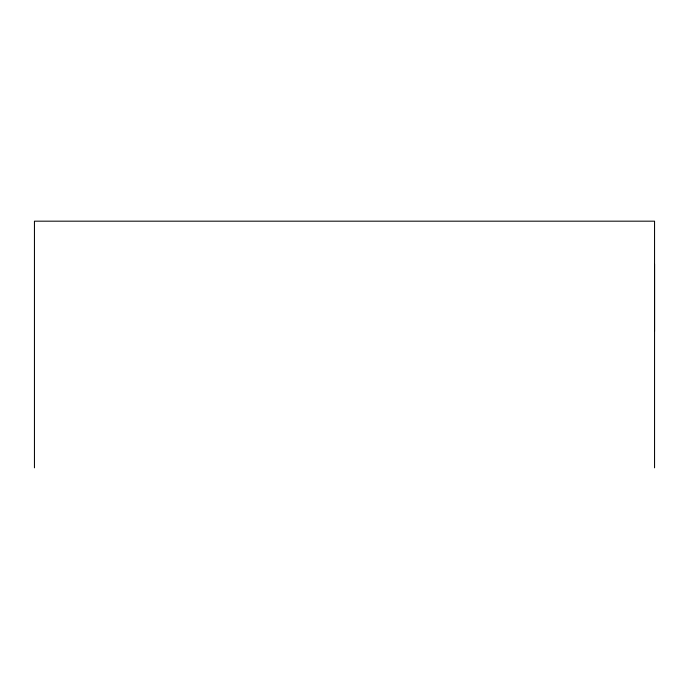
<?xml version="1.0" encoding="UTF-8"?>
<svg xmlns="http://www.w3.org/2000/svg" width="689" height="689" viewBox="0 0 689 689"><rect width="100%" height="100%" fill="white"/><g stroke="black" fill="none" stroke-linecap="round" stroke-linejoin="round"><path stroke-width="1.03" d="M654.55 331.349L654.55 264.137M654.55 467.822L654.55 221.178L34.45 221.178L34.45 467.822"/></g></svg>
